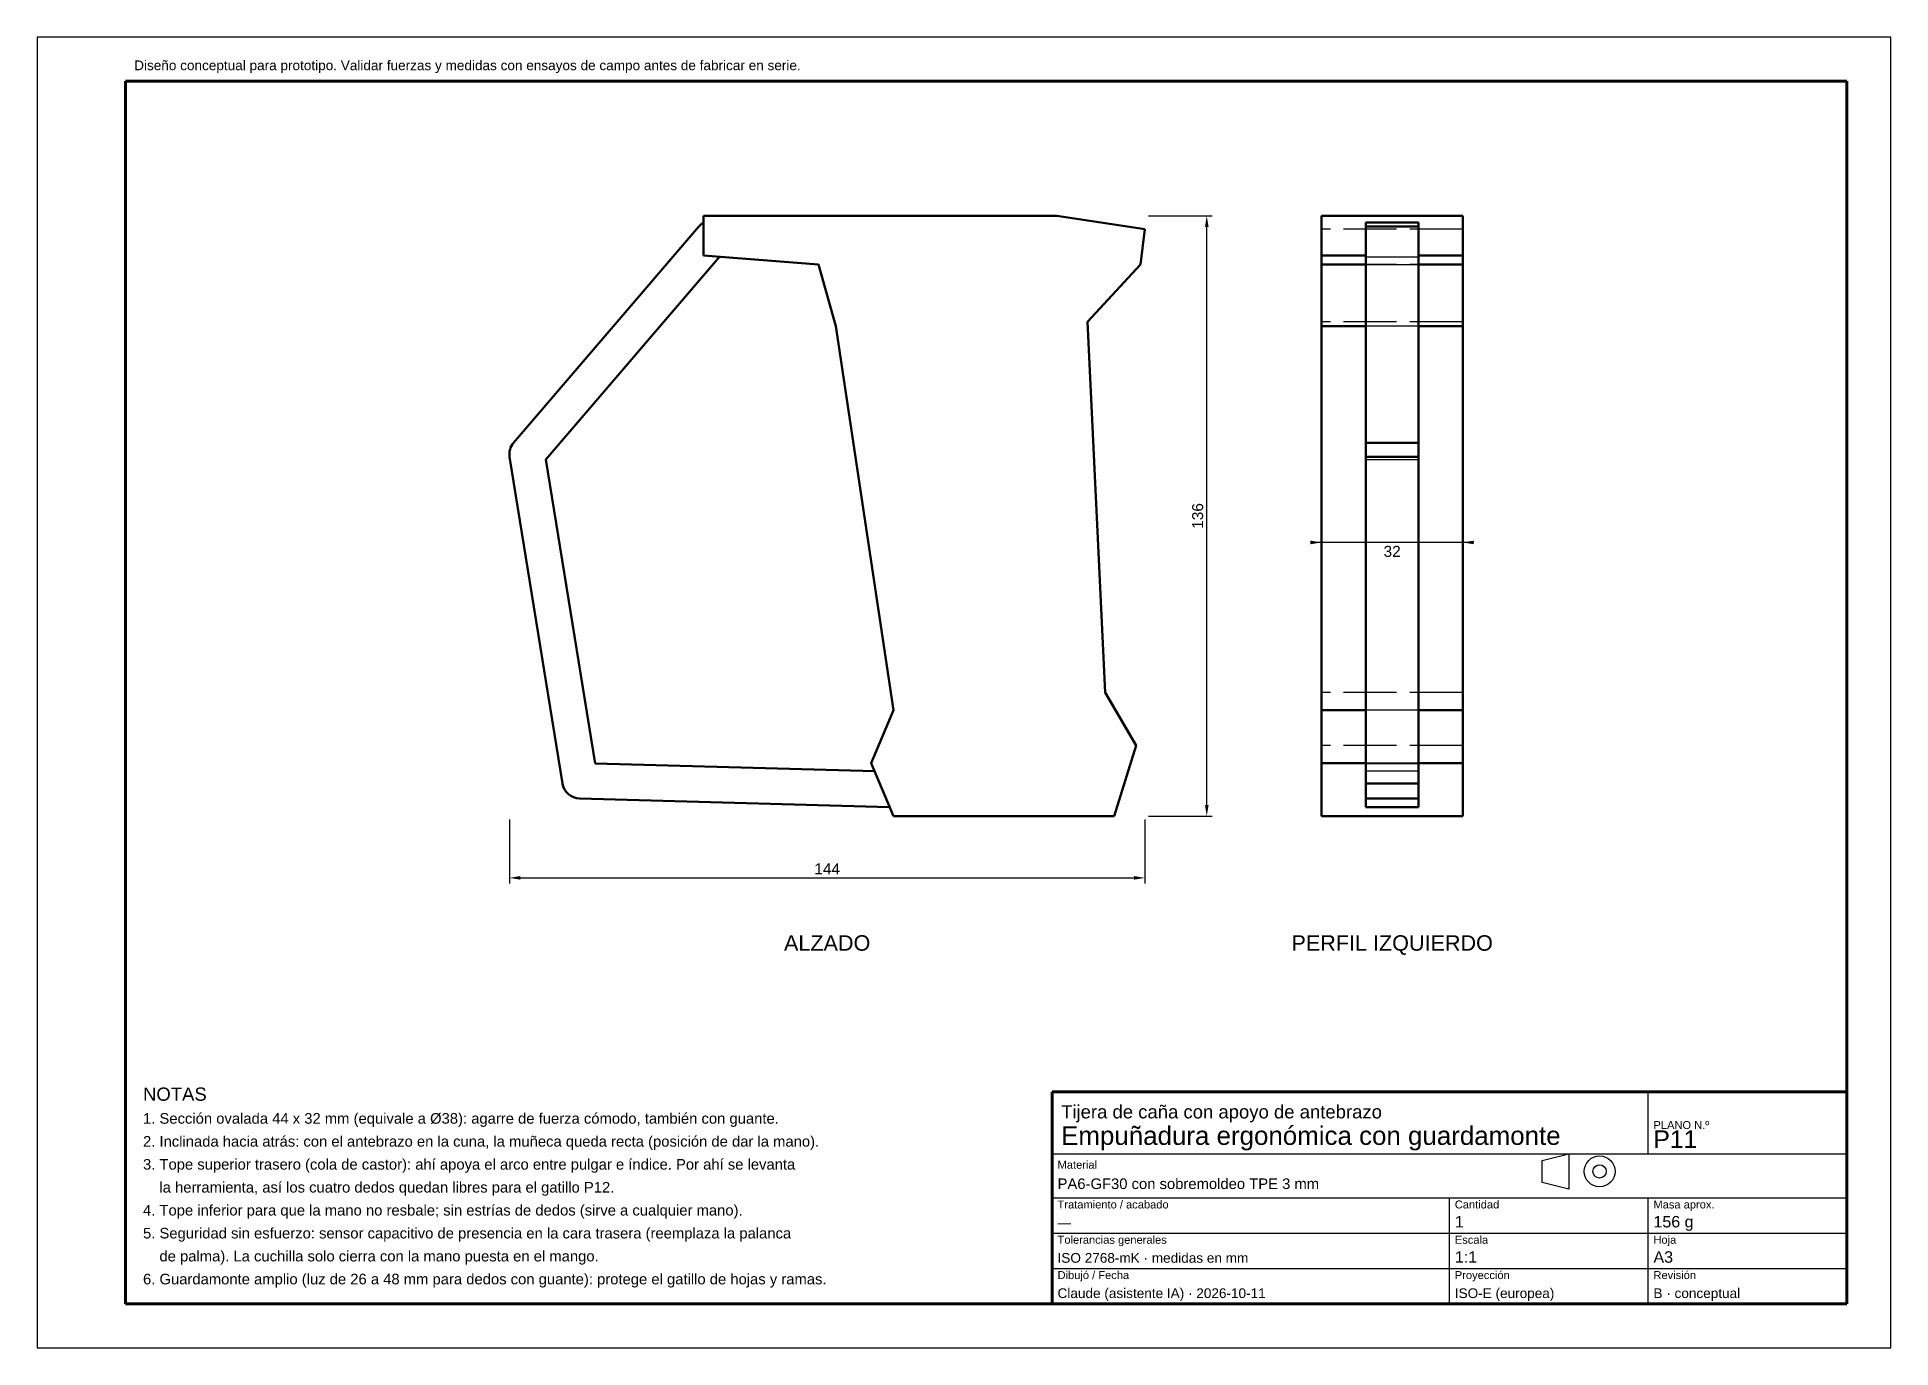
# Model space of a CAD drawing. Header units: millimetres. Extents: x 0 to 420, y 0 to 297.
import ezdxf
from ezdxf.enums import TextEntityAlignment as Align

# ---------------------------------------------------------------- set-up
doc = ezdxf.new("R2010")
doc.units = ezdxf.units.MM
doc.linetypes.add('ACAD_ISO02W100', pattern=[15, 12, -3])
for name, color, linetype, lineweight in [('COTAS', 4, 'Continuous', 18), ('MARCO', 7, 'Continuous', 70), ('OCULTAS', 8, 'ACAD_ISO02W100', 25), ('TEXTO', 7, 'Continuous', 25), ('VISIBLE', 7, 'Continuous', 50)]:
    doc.layers.add(name, color=color, linetype=linetype, lineweight=lineweight)
doc.styles.get("Standard").update_dxf_attribs({"font": 'arial.ttf'})
doc.dimstyles.new('ISO25', dxfattribs={"dimtxt": 2.5, "dimasz": 2.5, "dimexe": 1.25, "dimexo": 0.8, "dimgap": 0.8, "dimtad": 1, "dimdec": 1, "dimtxsty": 'Standard', "dimcen": 2.5, "dimclrd": 4, "dimclre": 4, "dimclrt": 7, "dimazin": 3, "dimtfac": 1, "dimtmove": 0, "dimatfit": 3})

msp = doc.modelspace()

# ---------------------------------------------------------------- linework, layer by layer
at = {"layer": 'MARCO'}
for p, q in [((410, 287), (20, 287)), ((20, 287), (20, 10)), ((410, 10), (410, 287)), ((410, 58), (230, 58)), ((230, 58), (230, 10)), ((410, 10), (410, 58)), ((20, 10), (410, 10)), ((230, 10), (410, 10))]:
    msp.add_line(p, q, dxfattribs=at)
at = {"layer": 'OCULTAS'}
for p, q in [((151, 256.5), (231, 256.5)), ((151, 247.5), (151, 256.5)), ((231, 256.5), (251, 253.5)), ((323, 256.5), (291, 256.5)), ((291, 256.5), (291, 253.5)), ((323, 256.5), (323, 253.5)), ((107.96, 205.1), (149.96, 254.1)), ((151, 247.5), (151, 254.96)), ((151, 247.5), (151, 254.96)), ((251, 253.5), (250, 245.5)), ((323, 253.5), (291, 253.5)), ((291, 253.5), (291, 245.5)), ((301, 247.5), (301, 254.96)), ((313, 247.5), (313, 254.96)), ((323, 253.5), (323, 245.5)), ((115.25, 201.31), (154.6, 247.22)), ((177, 245.5), (151, 247.5)), ((154.6, 247.22), (151, 247.5)), ((154.6, 247.22), (151, 247.5)), ((181, 231.5), (177, 245.5)), ((250, 245.5), (238, 232.5)), ((291, 245.5), (291, 232.5)), ((323, 245.5), (291, 245.5)), ((301, 247.22), (301, 247.5)), ((301, 247.22), (313, 247.22)), ((301, 201.31), (301, 247.22)), ((301, 245.5), (313, 245.5)), ((313, 247.22), (313, 247.5)), ((313, 201.31), (313, 247.22)), ((323, 245.5), (323, 232.5)), ((194, 144.5), (181, 231.5)), ((238, 232.5), (242, 148.5)), ((291, 232.5), (291, 148.5)), ((323, 232.5), (291, 232.5)), ((313, 231.5), (301, 231.5)), ((323, 232.5), (323, 148.5)), ((119.05, 127.86), (107.05, 201.86)), ((126.42, 132.41), (115.25, 201.31)), ((301, 132.41), (301, 201.31)), ((301, 201.31), (313, 201.31)), ((313, 132.41), (313, 201.31)), ((242, 148.5), (249, 136.5)), ((291, 148.5), (291, 136.5)), ((323, 148.5), (291, 148.5)), ((323, 148.5), (323, 136.5)), ((189, 132.5), (194, 144.5)), ((313, 144.5), (301, 144.5)), ((249, 136.5), (244, 120.5)), ((291, 136.5), (291, 120.5)), ((323, 136.5), (291, 136.5)), ((323, 136.5), (323, 120.5)), ((189.77, 130.65), (126.42, 132.41)), ((194, 120.5), (189, 132.5)), ((193.15, 122.55), (189.77, 130.65)), ((193.15, 122.55), (189.77, 130.65)), ((313, 132.5), (301, 132.5)), ((301, 130.65), (301, 132.41)), ((301, 132.41), (313, 132.41)), ((313, 130.65), (301, 130.65)), ((301, 122.55), (301, 130.65)), ((313, 130.65), (313, 132.41)), ((313, 122.55), (313, 130.65)), ((193.15, 122.55), (122.89, 124.5)), ((244, 120.5), (194, 120.5)), ((323, 120.5), (291, 120.5))]:
    msp.add_line(p, q, dxfattribs=at)
for centre, start, end in [((153, 251.5), 120, 139.3987), ((111, 202.5), 139.3987, 189.211), ((123, 128.5), 189.211, 268.4089)]:
    msp.add_arc(centre, 4, start, end, dxfattribs=at)
at = {"layer": 'TEXTO'}
for p, q in [((420, 297), (0, 297)), ((0, 297), (0, 0)), ((420, 0), (420, 297)), ((365, 44), (365, 58)), ((230, 44), (410, 44)), ((341, 42.5), (347, 44)), ((341, 37.5), (341, 42.5)), ((347, 44), (347, 36)), ((230, 34), (410, 34)), ((320, 10), (320, 34)), ((347, 36), (341, 37.5)), ((365, 10), (365, 34)), ((230, 26), (410, 26)), ((230, 18), (410, 18)), ((0, 0), (420, 0))]:
    msp.add_line(p, q, dxfattribs=at)
for radius in [3.5, 1.5]:
    msp.add_circle((354, 40), radius, dxfattribs=at)
at = {"layer": 'VISIBLE'}
for p, q in [((151, 256.5), (231, 256.5)), ((151, 247.5), (151, 256.5)), ((231, 256.5), (251, 253.5)), ((291, 256.5), (323, 256.5)), ((291, 247.5), (291, 256.5)), ((323, 247.5), (323, 256.5)), ((107.96, 205.1), (149.96, 254.1)), ((251, 253.5), (250, 245.5)), ((301, 254.96), (313, 254.96)), ((301, 254.1), (313, 254.1)), ((301, 205.1), (301, 254.1)), ((313, 205.1), (313, 254.1)), ((115.25, 201.31), (154.6, 247.22)), ((177, 245.5), (151, 247.5)), ((181, 231.5), (177, 245.5)), ((250, 245.5), (238, 232.5)), ((291, 245.5), (291, 247.5)), ((291, 247.5), (301, 247.5)), ((291, 231.5), (291, 245.5)), ((291, 245.5), (301, 245.5)), ((313, 247.5), (323, 247.5)), ((313, 245.5), (323, 245.5)), ((323, 245.5), (323, 247.5)), ((323, 231.5), (323, 245.5)), ((194, 144.5), (181, 231.5)), ((238, 232.5), (242, 148.5)), ((291, 144.5), (291, 231.5)), ((301, 231.5), (291, 231.5)), ((323, 231.5), (313, 231.5)), ((323, 144.5), (323, 231.5)), ((119.05, 127.86), (107.05, 201.86)), ((301, 205.1), (313, 205.1)), ((301, 127.86), (301, 201.86)), ((313, 201.86), (301, 201.86)), ((313, 127.86), (313, 201.86)), ((126.42, 132.41), (115.25, 201.31)), ((242, 148.5), (249, 136.5)), ((189, 132.5), (194, 144.5)), ((291, 132.5), (291, 144.5)), ((301, 144.5), (291, 144.5)), ((323, 144.5), (313, 144.5)), ((323, 132.5), (323, 144.5)), ((249, 136.5), (244, 120.5)), ((189.77, 130.65), (126.42, 132.41)), ((194, 120.5), (189, 132.5)), ((291, 120.5), (291, 132.5)), ((301, 132.5), (291, 132.5)), ((323, 132.5), (313, 132.5)), ((323, 120.5), (323, 132.5)), ((313, 127.86), (301, 127.86)), ((193.15, 122.55), (122.89, 124.5)), ((301, 122.55), (301, 124.5)), ((313, 124.5), (301, 124.5)), ((313, 122.55), (301, 122.55)), ((313, 122.55), (313, 124.5)), ((244, 120.5), (194, 120.5)), ((323, 120.5), (291, 120.5))]:
    msp.add_line(p, q, dxfattribs=at)
for centre, start, end in [((153, 251.5), 120, 139.3987), ((111, 202.5), 139.3987, 189.211), ((123, 128.5), 189.211, 268.4089)]:
    msp.add_arc(centre, 4, start, end, dxfattribs=at)
for points, degree in [([(301, 254.96), (301, 254.74), (301, 254.45), (301, 254.1)], 3), ([(313, 254.96), (313, 254.74), (313, 254.45), (313, 254.1)], 3), ([(301, 127.86), (301, 127.47), (301, 127.1), (301, 126.74), (301, 126.39), (301, 126.07), (301, 125.76), (301, 125.49), (301, 125.24), (301, 125.03), (301, 124.85), (301, 124.71), (301, 124.6), (301, 124.53), (301, 124.5)], 1), ([(313, 127.86), (313, 127.47), (313, 127.1), (313, 126.74), (313, 126.39), (313, 126.07), (313, 125.76), (313, 125.49), (313, 125.24), (313, 125.03), (313, 124.85), (313, 124.71), (313, 124.6), (313, 124.53), (313, 124.5)], 1)]:
    msp.add_open_spline(points, degree=degree, dxfattribs=at)
for points in [[(301, 205.1), (301, 205.04), (301, 204.97), (301, 204.91), (301, 204.84), (301, 204.77), (301, 204.71), (301, 204.64), (301, 204.57), (301, 204.5), (301, 204.35), (301, 204.2), (301, 204.05), (301, 203.9), (301, 203.74), (301, 203.58), (301, 203.02), (301, 202.43), (301, 201.86)], [(313, 205.1), (313, 205.04), (313, 204.97), (313, 204.91), (313, 204.84), (313, 204.77), (313, 204.71), (313, 204.64), (313, 204.57), (313, 204.5), (313, 204.35), (313, 204.2), (313, 204.05), (313, 203.9), (313, 203.74), (313, 203.58), (313, 203.02), (313, 202.43), (313, 201.86)]]:
    msp.add_open_spline(points, degree=3, knots=[0, 0, 0, 0, 0.071429, 0.071429, 0.071429, 0.142857, 0.142857, 0.142857, 0.214286, 0.214286, 0.214286, 0.357143, 0.357143, 0.357143, 0.5, 0.5, 0.5, 1, 1, 1, 1], dxfattribs=at)

# ---------------------------------------------------------------- texts
at = {"layer": 'TEXTO'}
for s, height, p in [('Diseño conceptual para prototipo. Validar fuerzas y medidas con ensayos de campo antes de fabricar en serie.', 2.2, (22, 289.5)), ('NOTAS', 3, (24, 56)), ('Tijera de caña con apoyo de antebrazo', 3, (232, 52)), ('1. Sección ovalada 44 x 32 mm (equivale a Ø38): agarre de fuerza cómodo, también con guante.', 2.4, (24, 50.8)), ('Empuñadura ergonómica con guardamonte', 4.2, (232, 46)), ('PLANO N.º', 1.8, (366.2, 49.6)), ('2. Inclinada hacia atrás: con el antebrazo en la cuna, la muñeca queda recta (posición de dar la mano).', 2.4, (24, 45.6)), ('P11', 4, (366.2, 45.3)), ('3. Tope superior trasero (cola de castor): ahí apoya el arco entre pulgar e índice. Por ahí se levanta', 2.4, (24, 40.4)), ('Material', 1.8, (231.2, 40.6)), ('PA6-GF30 con sobremoldeo TPE 3 mm', 2.4, (231.2, 36)), ('    la herramienta, así los cuatro dedos quedan libres para el gatillo P12.', 2.4, (24, 35.2)), ('4. Tope inferior para que la mano no resbale; sin estrías de dedos (sirve a cualquier mano).', 2.4, (24, 30)), ('Tratamiento / acabado', 1.8, (231.2, 31.6)), ('Cantidad', 1.8, (321.2, 31.6)), ('1', 2.6, (321.2, 27.3)), ('Masa aprox.', 1.8, (366.2, 31.6)), ('156 g', 2.6, (366.2, 27.3)), ('5. Seguridad sin esfuerzo: sensor capacitivo de presencia en la cara trasera (reemplaza la palanca', 2.4, (24, 24.8)), ('—', 2.2, (231.2, 27.3)), ('Tolerancias generales', 1.8, (231.2, 23.6)), ('Escala', 1.8, (321.2, 23.6)), ('Hoja', 1.8, (366.2, 23.6)), ('    de palma). La cuchilla solo cierra con la mano puesta en el mango.', 2.4, (24, 19.6)), ('ISO 2768-mK · medidas en mm', 2.2, (231.2, 19.3)), ('1:1', 2.6, (321.2, 19.3)), ('A3', 2.6, (366.2, 19.3)), ('6. Guardamonte amplio (luz de 26 a 48 mm para dedos con guante): protege el gatillo de hojas y ramas.', 2.4, (24, 14.4)), ('Dibujó / Fecha', 1.8, (231.2, 15.6)), ('Proyección', 1.8, (321.2, 15.6)), ('Revisión', 1.8, (366.2, 15.6)), ('Claude (asistente IA) · 2026-10-11', 2.2, (231.2, 11.3)), ('ISO-E (europea)', 2.2, (321.2, 11.3)), ('B · conceptual', 2.2, (366.2, 11.3))]:
    msp.add_text(s, height=height, dxfattribs=at).set_placement(p)
for s, p in [('ALZADO', (179, 93.5)), ('PERFIL IZQUIERDO', (307, 93.5))]:
    msp.add_text(s, height=3.5, dxfattribs=at).set_placement(p, align=Align.TOP_CENTER)

# ---------------------------------------------------------------- dimensions: what is measured, and where the dimension line sits
at = {"layer": 'COTAS'}
msp.add_linear_dim(base=(265, 120.5), p1=(251, 120.5), p2=(251, 256.5), angle=90, dimstyle='ISO25', dxfattribs=at).render()
for base, p1, p2 in [((323, 182.5), (323, 196.5), (291, 196.5)), ((107, 106.5), (107, 120.5), (251, 120.5))]:
    msp.add_linear_dim(base=base, p1=p1, p2=p2, dimstyle='ISO25', dxfattribs=at).render()

doc.saveas('drawing.dxf')
